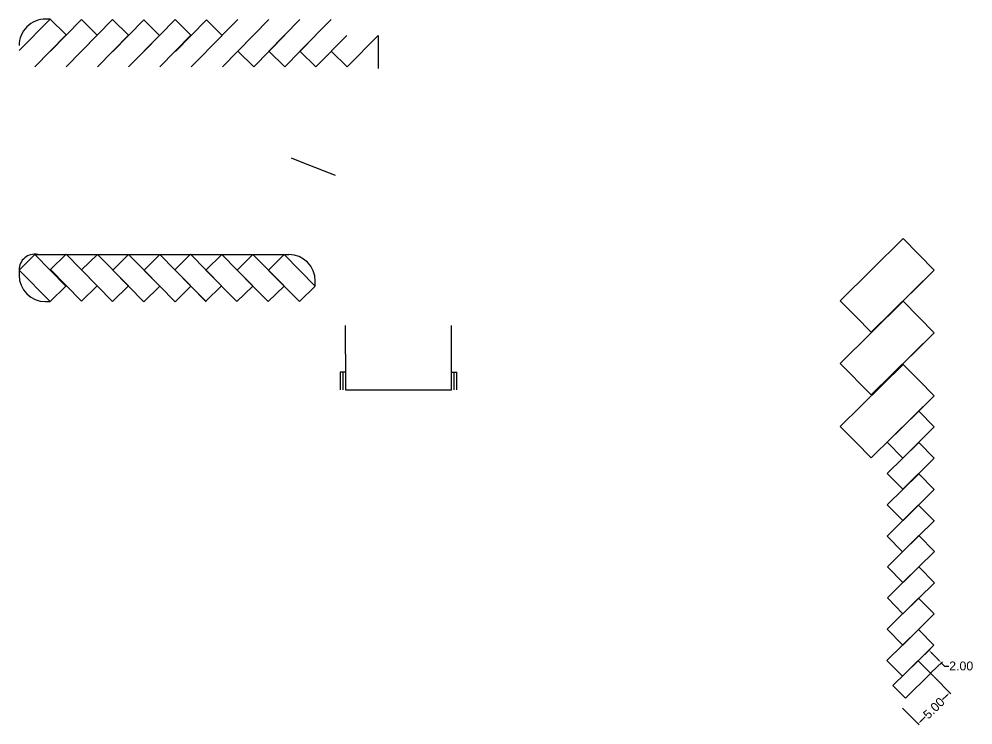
# Model space of a CAD drawing. Header units: inches. Extents: x 1919 to 4210, y 828 to 3049.
# Drawn here: x 2169.4 to 2277.2, y 1153.1 to 1232.8 of the extents above; entities that cross this region are included whole.
import ezdxf

# ---------------------------------------------------------------- set-up
doc = ezdxf.new("R2010")
doc.units = ezdxf.units.IN
doc.header["$MEASUREMENT"] = 0
doc.styles.get("Standard").update_dxf_attribs({"font": 'arial.ttf'})
doc.dimstyles.new('SEJAL-1', dxfattribs={"dimtxt": 1, "dimasz": 0.5, "dimexe": 0.18, "dimexo": 0.0625, "dimgap": 0.09, "dimtad": 0, "dimtoh": 1, "dimzin": 0, "dimdsep": 46, "dimtxsty": 'Standard', "dimcen": 0.09, "dimadec": 0, "dimazin": 0, "dimtfac": 1, "dimtofl": 0, "dimtmove": 0, "dimatfit": 3, "dimfxl": 1, "dimtolj": 1, "dimtzin": 0, "dimarcsym": 0})

# ---------------------------------------------------------------- blocks, each defined once
blk = doc.blocks.new('*D26')
at = {"color": 0, "lineweight": -2, "transparency": 16777216}
for p, q in [((2272.83, 1158.51), (2274.71, 1156.6)), ((2274.23, 1156.38), (2273.79, 1155.95)), ((2269.27, 1155), (2271.15, 1153.09)), ((2271.38, 1153.57), (2271.82, 1154))]:
    blk.add_line(p, q, dxfattribs=at)
at = {"color": 0, "transparency": 16777216}
for points in [[(2274.17, 1156.44), (2274.29, 1156.32), (2274.59, 1156.73)], [(2271.32, 1153.63), (2271.44, 1153.51), (2271.03, 1153.22)]]:
    blk.add_solid(points, dxfattribs=at)
at = {"layer": 'Defpoints', "color": 0, "transparency": 16777216}
for p in [(2272.79, 1158.56), (2269.23, 1155.05), (2271.03, 1153.22)]:
    blk.add_point(p, dxfattribs=at)
at = {"color": 0, "transparency": 16777216, "insert": (2272.81, 1154.98), "char_height": 1, "attachment_point": 5, "rotation": 44.5619}
blk.add_mtext('\\A1;5.00', dxfattribs=at)
blk = doc.blocks.new('*D27')
at = {"color": 0, "lineweight": -2, "transparency": 16777216}
for p, q in [((2271.08, 1160.38), (2272.38, 1161.66)), ((2272.6, 1161.18), (2273.3, 1160.47)), ((2272.48, 1158.96), (2273.78, 1160.24)), ((2273.65, 1160.11), (2274, 1159.75)), ((2274, 1159.75), (2274.5, 1159.75))]:
    blk.add_line(p, q, dxfattribs=at)
at = {"color": 0, "transparency": 16777216}
for points in [[(2272.66, 1161.24), (2272.54, 1161.12), (2272.25, 1161.53)], [(2273.36, 1160.52), (2273.24, 1160.41), (2273.65, 1160.11)]]:
    blk.add_solid(points, dxfattribs=at)
at = {"layer": 'Defpoints', "color": 0, "transparency": 16777216}
for p in [(2271.04, 1160.34), (2273.65, 1160.11), (2272.44, 1158.91)]:
    blk.add_point(p, dxfattribs=at)
at = {"color": 0, "transparency": 16777216, "insert": (2275.9, 1159.75), "char_height": 1, "attachment_point": 5}
blk.add_mtext('\\A1;2.00', dxfattribs=at)

msp = doc.modelspace()

# ---------------------------------------------------------------- linework, layer by layer
for p, q in [((2172.86741, 1232.84336), (2169.35901, 1229.28089)), ((2172.86741, 1232.84336), (2172.36676, 1232.84463)), ((2172.86741, 1232.84336), (2174.64864, 1231.08916)), ((2176.40284, 1232.78496), (2172.89444, 1229.2225)), ((2176.40284, 1232.78496), (2178.18407, 1231.03076)), ((2179.93827, 1232.78496), (2176.42987, 1229.2225)), ((2179.93827, 1232.78496), (2181.7195, 1231.03076)), ((2183.4737, 1232.75793), (2179.9653, 1229.19547)), ((2183.4737, 1232.75793), (2185.25493, 1231.00373)), ((2187.00913, 1232.78496), (2183.50073, 1229.2225)), ((2187.00913, 1232.78496), (2188.79036, 1231.03076)), ((2190.54456, 1232.75793), (2187.03616, 1229.19547)), ((2190.54456, 1232.75793), (2192.32579, 1231.00373)), ((2194.07999, 1232.78496), (2190.57159, 1229.2225)), ((2197.61542, 1232.78501), (2194.10702, 1229.22254)), ((2201.12419, 1232.78496), (2197.61579, 1229.2225)), ((2204.65962, 1232.81199), (2201.15122, 1229.24953)), ((2174.64864, 1231.03076), (2171.14024, 1227.4683)), ((2178.18407, 1231.03076), (2174.67567, 1227.4683)), ((2181.7195, 1231.03076), (2178.2111, 1227.4683)), ((2185.25493, 1231.00373), (2181.74653, 1227.44127)), ((2188.79036, 1231.03076), (2185.28196, 1227.4683)), ((2192.32579, 1231.00373), (2188.81739, 1227.44127)), ((2195.86122, 1231.03076), (2192.35282, 1227.4683)), ((2199.39665, 1231.03081), (2195.88826, 1227.46834)), ((2202.90542, 1231.03076), (2199.39702, 1227.4683)), ((2206.44085, 1230.9994), (2202.93245, 1227.43694)), ((2209.97628, 1230.9994), (2206.46788, 1227.43694)), ((2209.97628, 1230.9994), (2209.97628, 1227.27296)), ((2194.10702, 1229.22254), (2195.88826, 1227.46834)), ((2197.61579, 1229.2225), (2199.39702, 1227.4683)), ((2201.15122, 1229.19114), (2202.93245, 1227.43694)), ((2204.68665, 1229.19114), (2206.46788, 1227.43694)), ((2201.54783, 1216.57938), (2200.15063, 1217.12512)), ((2205.13308, 1215.17903), (2201.54783, 1216.57938)), ((2269.35183, 1208.03937), (2262.22691, 1201.02258)), ((2272.86023, 1204.47691), (2269.35183, 1208.03937)), ((2169.36209, 1204.49318), (2171.14332, 1206.24738)), ((2174.65172, 1202.68492), (2171.14332, 1206.24738)), ((2171.14332, 1206.24738), (2199.59968, 1206.24738)), ((2172.89752, 1204.53242), (2174.67875, 1206.28661)), ((2178.18715, 1202.72415), (2174.67875, 1206.28661)), ((2176.43295, 1204.50538), (2178.21418, 1206.25958)), ((2181.72258, 1202.69712), (2178.21418, 1206.25958)), ((2179.96838, 1204.47835), (2181.74961, 1206.23255)), ((2185.25801, 1202.67009), (2181.74961, 1206.23255)), ((2183.50381, 1204.47831), (2185.28504, 1206.2325)), ((2188.79344, 1202.67004), (2185.28504, 1206.2325)), ((2186.95796, 1204.52021), (2188.73919, 1206.27441)), ((2192.24759, 1202.71195), (2188.73919, 1206.27441)), ((2190.49339, 1204.49318), (2192.27462, 1206.24738)), ((2195.78302, 1202.68492), (2192.27462, 1206.24738)), ((2194.02882, 1204.49318), (2195.81005, 1206.24738)), ((2199.31845, 1202.68492), (2195.81005, 1206.24738)), ((2197.56425, 1204.49318), (2199.34548, 1206.24738)), ((2199.34548, 1206.24738), (2202.85388, 1202.68492)), ((2199.34548, 1206.24738), (2199.85388, 1206.24738)), ((2172.87049, 1200.93072), (2169.36209, 1204.49318)), ((2169.36209, 1204.49318), (2169.36209, 1203.93072)), ((2176.40592, 1200.96995), (2172.89752, 1204.53242)), ((2179.94135, 1200.94292), (2176.43295, 1204.50538)), ((2183.47678, 1200.91589), (2179.96838, 1204.47835)), ((2187.01221, 1200.91584), (2183.50381, 1204.47831)), ((2190.46636, 1200.95775), (2186.95796, 1204.52021)), ((2190.52098, 1200.91589), (2187.01258, 1204.47835)), ((2194.00179, 1200.93072), (2190.49339, 1204.49318)), ((2197.53722, 1200.93072), (2194.02882, 1204.49318)), ((2201.07265, 1200.93072), (2197.56425, 1204.49318)), ((2272.86023, 1204.47691), (2265.7353, 1197.46012)), ((2271.10216, 1202.74552), (2272.86023, 1204.47691)), ((2176.40592, 1200.96995), (2178.18715, 1202.72415)), ((2202.85388, 1202.68492), (2202.85388, 1203.24738)), ((2271.10216, 1202.74552), (2267.5397, 1199.23713)), ((2172.87049, 1200.93072), (2174.65172, 1202.68492)), ((2179.94135, 1200.94292), (2181.72258, 1202.69712)), ((2183.47678, 1200.91589), (2185.25801, 1202.67009)), ((2187.01221, 1200.91584), (2188.79344, 1202.67004)), ((2190.46636, 1200.95775), (2192.24759, 1202.71195)), ((2194.00179, 1200.93072), (2195.78302, 1202.68492)), ((2197.53722, 1200.93072), (2199.31845, 1202.68492)), ((2201.07265, 1200.93072), (2202.85388, 1202.68492)), ((2172.36209, 1200.93072), (2172.87049, 1200.93072)), ((2263.9811, 1199.24135), (2262.22691, 1201.02258)), ((2265.7353, 1197.46012), (2263.9811, 1199.24135)), ((2206.28211, 1194.96719), (2206.28211, 1198.21219)), ((2218.26006, 1190.96719), (2218.26006, 1198.21219)), ((2271.10216, 1195.6661), (2272.86023, 1197.39748)), ((2271.10216, 1195.6661), (2267.5397, 1192.1577)), ((2206.28211, 1194.96719), (2206.28211, 1190.96719)), ((2269.35183, 1193.83419), (2262.22691, 1186.81739)), ((2271.10603, 1192.05296), (2269.35183, 1193.83419)), ((2205.68211, 1192.96719), (2205.68211, 1190.96719)), ((2206.28211, 1192.96719), (2205.68211, 1192.96719)), ((2205.98211, 1192.96719), (2205.98211, 1190.96719)), ((2218.26006, 1192.96719), (2218.86006, 1192.96719)), ((2218.56006, 1190.96719), (2218.56006, 1192.96719)), ((2218.86006, 1190.96719), (2218.86006, 1192.96719)), ((2272.86023, 1190.27173), (2271.10603, 1192.05296)), ((2206.28211, 1190.96719), (2218.26006, 1190.96719)), ((2272.86023, 1190.27173), (2265.7353, 1183.25493)), ((2271.10216, 1188.54034), (2272.86023, 1190.27173)), ((2271.10216, 1188.54034), (2267.5397, 1185.03194)), ((2271.10216, 1188.54034), (2267.5397, 1185.03194)), ((2272.85636, 1186.75911), (2271.10216, 1188.54034)), ((2263.9811, 1185.03616), (2262.22691, 1186.81739)), ((2272.85636, 1186.75911), (2269.2939, 1183.25071)), ((2265.7353, 1183.25493), (2263.9811, 1185.03616)), ((2269.2939, 1183.25071), (2267.5397, 1185.03194)), ((2271.10216, 1185.00491), (2267.5397, 1181.49651)), ((2272.85636, 1183.22367), (2271.10216, 1185.00491)), ((2272.85636, 1183.22367), (2269.2939, 1179.71528)), ((2269.2939, 1179.71528), (2267.5397, 1181.49651)), ((2271.10216, 1181.46948), (2267.5397, 1177.96108)), ((2272.85636, 1179.68824), (2271.10216, 1181.46948)), ((2272.85636, 1179.68824), (2269.2939, 1176.17985)), ((2271.07513, 1177.93405), (2267.51267, 1174.42565)), ((2269.2939, 1176.17985), (2267.5397, 1177.96108)), ((2272.82933, 1176.15281), (2271.07513, 1177.93405)), ((2272.82933, 1176.15281), (2269.26686, 1172.64442)), ((2272.87119, 1176.20743), (2269.30873, 1172.69903)), ((2269.26686, 1172.64442), (2267.51267, 1174.42565)), ((2271.11704, 1174.4799), (2267.55457, 1170.9715)), ((2272.87123, 1172.69867), (2271.11704, 1174.4799)), ((2272.87123, 1172.69867), (2269.30877, 1169.19027)), ((2271.11699, 1170.94447), (2267.55453, 1167.43607)), ((2269.30877, 1169.19027), (2267.55457, 1170.9715)), ((2272.87119, 1169.16324), (2271.11699, 1170.94447)), ((2272.87119, 1169.16324), (2269.30873, 1165.65484)), ((2271.08996, 1167.40904), (2267.52749, 1163.90064)), ((2269.30873, 1165.65484), (2267.55453, 1167.43607)), ((2272.84416, 1165.62781), (2271.08996, 1167.40904)), ((2272.84416, 1165.62781), (2269.28169, 1162.11941)), ((2269.28169, 1162.11941), (2267.52749, 1163.90064)), ((2271.06293, 1163.87361), (2267.50046, 1160.36521)), ((2272.81712, 1162.09238), (2271.06293, 1163.87361)), ((2272.81712, 1162.09238), (2269.25466, 1158.58398)), ((2269.25466, 1158.58398), (2267.50046, 1160.36521)), ((2271.03589, 1160.33818), (2268.18592, 1157.53146)), ((2272.79009, 1158.55695), (2271.03589, 1160.33818)), ((2272.43925, 1158.91319), (2269.58928, 1156.10647)), ((2269.58928, 1156.10647), (2268.18592, 1157.53146))]:
    msp.add_line(p, q)
msp.add_lwpolyline([(2262.22691, 1193.94315), (2269.35183, 1200.95995), (2272.86023, 1197.39748), (2265.7353, 1190.38069)], close=True)
for centre, radius, start, end in [((2172.35914, 1229.84464), 3, 89.854426, 179.9866345), ((2171.12981, 1204.5128), 1.76782, 78.8712505, 180.6358168), ((2199.85388, 1203.24738), 3, 0, 90), ((2172.36209, 1203.93072), 3, 180, 270)]:
    msp.add_arc(centre, radius, start, end)

# ---------------------------------------------------------------- dimensions: what is measured, and where the dimension line sits
for p1, p2, distance, picture, middle in [((2271.03589, 1160.33818), (2272.43925, 1158.91319), 1.70487, '*D27', (2275.9004, 1159.75322)), ((2272.79009, 1158.55695), (2269.22763, 1155.04855), 2.5622, '*D26', (2272.8067, 1154.9772))]:
    dim = msp.add_aligned_dim(p1=p1, p2=p2, distance=distance, dimstyle='SEJAL-1')
    dim.commit()
    dim.dimension.update_dxf_attribs({"geometry": picture, "text_midpoint": middle})

doc.saveas('drawing.dxf')
